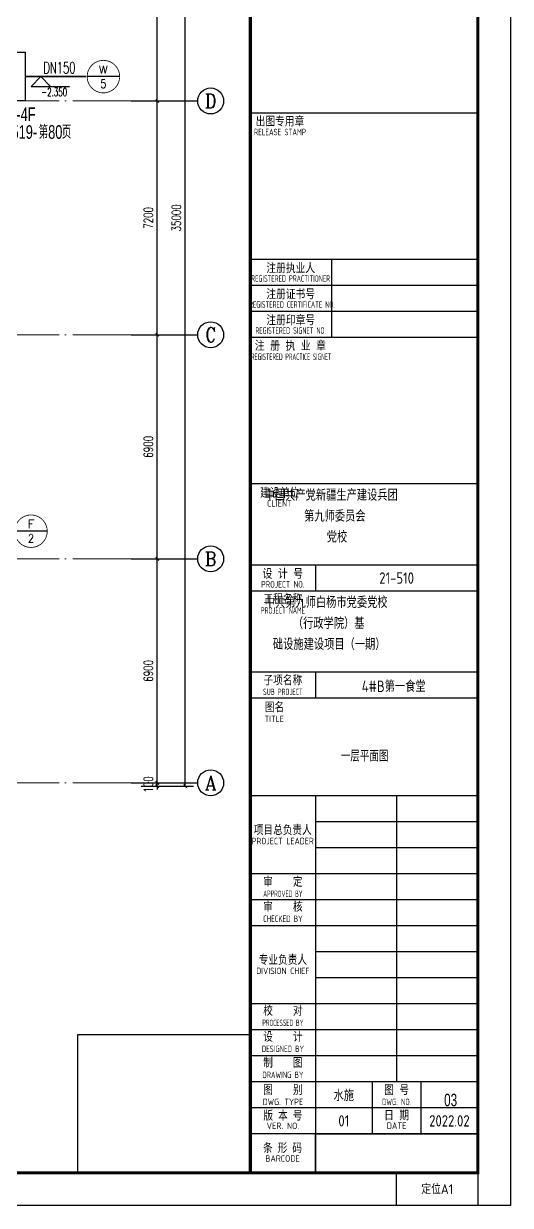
# Model space of a CAD drawing. Extents: x 1475400 to 1714963, y -629303 to -315532.
# Drawn here: x 1566456 to 1581447, y -413725 to -377330 of the extents above; entities that cross this region are included whole.
import ezdxf
from ezdxf.enums import TextEntityAlignment as Align

# ---------------------------------------------------------------- set-up
doc = ezdxf.new("R2010")
doc.units = 0
doc.header["$LTSCALE"] = 1000
doc.linetypes.add('DASH', pattern=[0.35, 0.25, -0.1])
doc.linetypes.add('DOTE', pattern=[2.42, 2, -0.2, 0.02, -0.2])
for name, color, linetype in [('A-ANNO-DIMS', 3, 'Continuous'), ('AXIS', 3, 'Continuous'), ('AXIS_TEXT', 7, 'Continuous'), ('BTTK', 7, 'Continuous'), ('P-ANNO-LEVL', 3, 'Continuous'), ('P-ANNO-TXT', 211, 'Continuous'), ('P-DOMS-IDEN', 7, 'Continuous'), ('P-DOMS-PIPE', 2, 'DASH'), ('P-RAIN-IDEN', 171, 'Continuous'), ('P-WAST-IDEN', 21, 'Continuous'), ('PUB_DIM', 3, 'Continuous'), ('PUB_TITLE', 4, 'Continuous'), ('建筑底图', 7, 'Continuous')]:
    doc.layers.add(name, color=color, linetype=linetype)
doc.layers.add('DOTE', color=8, linetype='DOTE', lineweight=9)
doc.layers.add('条形码', color=7, linetype='Continuous', plot=False)
doc.layers.add('验收章', color=7, linetype='Continuous', plot=False)
doc.styles.add('_TCH_AXIS', font='COMPLEX', dxfattribs={"bigfont": 'GBCBIG'})
doc.styles.add('_TWT_CIRCLE', font='COMPLEX', dxfattribs={"width": 1.1, "height": 3, "bigfont": 'HZTXT'})
doc.styles.add('_TWT_DIM_ELE', font='SIMPLEX', dxfattribs={"width": 0.8, "height": 3.5, "bigfont": 'HZTXT'})
doc.styles.add('_TWT_PIPEDN', font='SIMPLEX', dxfattribs={"width": 0.8, "height": 2.5, "bigfont": 'HZTXT'})
doc.styles.add('_TWT_PIPETEXT', font='SIMPLEX', dxfattribs={"width": 0.8, "height": 2.5, "bigfont": 'HZTXT'})
doc.styles.add('A_DIM_T3', font='SIMPLEX', dxfattribs={"width": 0.7, "bigfont": 'HZ'})
doc.styles.add('COMPLEX', font='COMPLEX')
doc.styles.add('HZ(TK)', font='geniso.shx', dxfattribs={"width": 0.9, "bigfont": 'hztxt.shx'})
doc.styles.add('中西文等高字体', font='HZTXT_E.shx', dxfattribs={"width": 0.7, "bigfont": 'HZTXT.shx'})
doc.dimstyles.new('_TCH_ARCH&&100', dxfattribs={"dimtxt": 280, "dimasz": 100, "dimexe": 250, "dimexo": 300, "dimgap": 135, "dimtad": 1, "dimdec": 0, "dimzin": 0, "dimdsep": 46, "dimtxsty": 'A_DIM_T3', "dimblk": 'ARCHTICK', "dimcen": 0.09, "dimclrt": 7, "dimazin": 2, "dimtfac": 1, "dimtdec": 0, "dimtix": 1, "dimtmove": 2, "dimatfit": 3, "dimfxl": 150, "dimtolj": 1, "dimtzin": 0, "dimarcsym": 0})

# ---------------------------------------------------------------- blocks, each defined once
blk = doc.blocks.new('_ArchTick')
at = {"color": 0, "linetype": 'ByBlock', "const_width": 0.4}
blk.add_lwpolyline([(-0.5, -0.5), (0.5, 0.5)], dxfattribs=at)
blk = doc.blocks.new('*D307')
at = {"layer": 'A-ANNO-DIMS', "color": 0, "lineweight": -2, "transparency": 16777216}
for p, q in [((908977, -318515), (908977, -318415)), ((908477, -318515), (909227, -318515)), ((908477, -318615), (909227, -318615)), ((908977, -318615), (908977, -318515)), ((908977, -318615), (908977, -318715))]:
    blk.add_line(p, q, dxfattribs=at)
at = {"layer": 'Defpoints', "color": 0, "transparency": 16777216}
for p in [(908177, -318515), (908177, -318615), (908977, -318515)]:
    blk.add_point(p, dxfattribs=at)
at = {"layer": 'A-ANNO-DIMS', "color": 0, "lineweight": -2, "transparency": 16777216, "xscale": 100, "yscale": 100, "zscale": 100}
for p, rotation in [((908977, -318515), 270), ((908977, -318615), 90)]:
    blk.add_blockref('_ArchTick', p, dxfattribs=dict(at, rotation=rotation))
at = {"layer": 'A-ANNO-DIMS', "color": 7, "transparency": 16777216, "insert": (908702, -318565), "char_height": 280, "attachment_point": 5, "rotation": 90, "style": 'A_DIM_T3'}
blk.add_mtext('\\A1;100', dxfattribs=at)
blk = doc.blocks.new('*D308')
at = {"layer": 'A-ANNO-DIMS', "color": 0, "lineweight": -2, "transparency": 16777216}
for p, q in [((908477, -311615), (909227, -311615)), ((908977, -318515), (908977, -311615)), ((908477, -318515), (909227, -318515))]:
    blk.add_line(p, q, dxfattribs=at)
at = {"layer": 'Defpoints', "color": 0, "transparency": 16777216}
for p in [(908177, -311615), (908977, -311615), (908177, -318515)]:
    blk.add_point(p, dxfattribs=at)
at = {"layer": 'A-ANNO-DIMS', "color": 0, "lineweight": -2, "transparency": 16777216, "xscale": 100, "yscale": 100, "zscale": 100}
for p, rotation in [((908977, -311615), 90), ((908977, -318515), 270)]:
    blk.add_blockref('_ArchTick', p, dxfattribs=dict(at, rotation=rotation))
at = {"layer": 'A-ANNO-DIMS', "color": 7, "transparency": 16777216, "insert": (908702, -315065), "char_height": 280, "attachment_point": 5, "rotation": 90, "style": 'A_DIM_T3'}
blk.add_mtext('\\A1;6900', dxfattribs=at)
blk = doc.blocks.new('*D309')
at = {"layer": 'A-ANNO-DIMS', "color": 0, "lineweight": -2, "transparency": 16777216}
for p, q in [((908477, -304715), (909227, -304715)), ((908977, -311615), (908977, -304715)), ((908477, -311615), (909227, -311615))]:
    blk.add_line(p, q, dxfattribs=at)
at = {"layer": 'Defpoints', "color": 0, "transparency": 16777216}
for p in [(908177, -304715), (908977, -304715), (908177, -311615)]:
    blk.add_point(p, dxfattribs=at)
at = {"layer": 'A-ANNO-DIMS', "color": 0, "lineweight": -2, "transparency": 16777216, "xscale": 100, "yscale": 100, "zscale": 100}
for p, rotation in [((908977, -304715), 90), ((908977, -311615), 270)]:
    blk.add_blockref('_ArchTick', p, dxfattribs=dict(at, rotation=rotation))
at = {"layer": 'A-ANNO-DIMS', "color": 7, "transparency": 16777216, "insert": (908702, -308165), "char_height": 280, "attachment_point": 5, "rotation": 90, "style": 'A_DIM_T3'}
blk.add_mtext('\\A1;6900', dxfattribs=at)
blk = doc.blocks.new('*D310')
at = {"layer": 'A-ANNO-DIMS', "color": 0, "lineweight": -2, "transparency": 16777216}
for p, q in [((908477, -297515), (909227, -297515)), ((908977, -304715), (908977, -297515)), ((908477, -304715), (909227, -304715))]:
    blk.add_line(p, q, dxfattribs=at)
at = {"layer": 'Defpoints', "color": 0, "transparency": 16777216}
for p in [(908177, -297515), (908977, -297515), (908177, -304715)]:
    blk.add_point(p, dxfattribs=at)
at = {"layer": 'A-ANNO-DIMS', "color": 0, "lineweight": -2, "transparency": 16777216, "xscale": 100, "yscale": 100, "zscale": 100}
for p, rotation in [((908977, -297515), 90), ((908977, -304715), 270)]:
    blk.add_blockref('_ArchTick', p, dxfattribs=dict(at, rotation=rotation))
at = {"layer": 'A-ANNO-DIMS', "color": 7, "transparency": 16777216, "insert": (908702, -301115), "char_height": 280, "attachment_point": 5, "rotation": 90, "style": 'A_DIM_T3'}
blk.add_mtext('\\A1;7200', dxfattribs=at)
blk = doc.blocks.new('*D311')
at = {"layer": 'A-ANNO-DIMS', "color": 0, "lineweight": -2, "transparency": 16777216}
for p, q in [((908477, -290615), (909227, -290615)), ((908977, -297515), (908977, -290615)), ((908477, -297515), (909227, -297515))]:
    blk.add_line(p, q, dxfattribs=at)
at = {"layer": 'Defpoints', "color": 0, "transparency": 16777216}
for p in [(908177, -290615), (908977, -290615), (908177, -297515)]:
    blk.add_point(p, dxfattribs=at)
at = {"layer": 'A-ANNO-DIMS', "color": 0, "lineweight": -2, "transparency": 16777216, "xscale": 100, "yscale": 100, "zscale": 100}
for p, rotation in [((908977, -290615), 90), ((908977, -297515), 270)]:
    blk.add_blockref('_ArchTick', p, dxfattribs=dict(at, rotation=rotation))
at = {"layer": 'A-ANNO-DIMS', "color": 7, "transparency": 16777216, "insert": (908702, -294065), "char_height": 280, "attachment_point": 5, "rotation": 90, "style": 'A_DIM_T3'}
blk.add_mtext('\\A1;6900', dxfattribs=at)
blk = doc.blocks.new('*D314')
at = {"layer": 'Defpoints', "color": 0, "transparency": 16777216}
for p in [(908177, -283615), (909838, -283615), (908177, -318615)]:
    blk.add_point(p, dxfattribs=at)
at = {"layer": 'PUB_DIM', "color": 0, "lineweight": -2, "transparency": 16777216}
for p, q in [((908477, -283615), (910088, -283615)), ((909838, -318615), (909838, -283615)), ((908477, -318615), (910088, -318615))]:
    blk.add_line(p, q, dxfattribs=at)
at = {"layer": 'PUB_DIM', "color": 0, "lineweight": -2, "transparency": 16777216, "xscale": 100, "yscale": 100, "zscale": 100}
for p, rotation in [((909838, -283615), 90), ((909838, -318615), 270)]:
    blk.add_blockref('_ArchTick', p, dxfattribs=dict(at, rotation=rotation))
at = {"layer": 'PUB_DIM', "color": 7, "transparency": 16777216, "insert": (909563, -301115), "char_height": 280, "attachment_point": 5, "rotation": 90, "style": 'A_DIM_T3'}
blk.add_mtext('\\A1;35000', dxfattribs=at)
blk = doc.blocks.new('_AXISO')
blk.add_circle((0, 0), 0.5)
at = {"layer": 'AXIS_TEXT', "style": 'COMPLEX', "width": 1.041667}
blk.add_attdef('A', text='', height=0.56, dxfattribs=at).set_placement((-0.25, -0.28), (0.25, -0.28), align=Align.FIT)
blk = doc.blocks.new('cvfbxcgb')
for p, q in [((-1360307, -481145), (-1360307, -479645)), ((-1360307, -479645), (-1357807, -479645)), ((-1359057, -479645), (-1359057, -481145)), ((-1357807, -479645), (-1357807, -481145)), ((-1357807, -481145), (-1360307, -481145))]:
    blk.add_line(p, q)
blk = doc.blocks.new('vhtemplate_2019年新竖式图框_A1')
at = {"layer": 'BTTK'}
for p, q in [((831, 336), (761, 336)), ((831, 291), (761, 291)), ((786, 291), (786, 267)), ((831, 283), (761, 283)), ((831, 275), (761, 275)), ((831, 275), (761, 275)), ((786, 275), (786, 267)), ((831, 267), (761, 267)), ((831, 222), (761, 222)), ((831, 197), (761, 197)), ((781, 197), (781, 189)), ((831, 189), (761, 189)), ((831, 164), (761, 164)), ((781, 164), (781, 156)), ((831, 156), (761, 156)), ((831, 126), (761, 126)), ((781, 126), (781, 10)), ((806, 126), (806, 38)), ((831, 118), (781, 118)), ((831, 110), (781, 110)), ((831, 102), (761, 102)), ((831, 94), (761, 94)), ((831, 86), (761, 86)), ((831, 78), (781, 78)), ((831, 70), (781, 70)), ((831, 62), (761, 62)), ((831, 54), (761, 54)), ((831, 46), (761, 46)), ((831, 38), (761, 38)), ((798.5, 38), (798.5, 22)), ((813.5, 38), (813.5, 22)), ((831, 30), (761, 30)), ((831, 22), (761, 22))]:
    blk.add_line(p, q, dxfattribs=at)
at = {"layer": 'PUB_TITLE', "color": 7}
blk.add_lwpolyline([(0, 594), (841, 594), (841, 0), (0, 0)], close=True, dxfattribs=at)
at = {"layer": 'PUB_TITLE', "const_width": 1}
blk.add_lwpolyline([(25, 10), (831, 10), (831, 584), (25, 584)], close=True, dxfattribs=at)
blk.add_lwpolyline([(761, 10), (761, 584)], dxfattribs=at)
at = {"layer": '条形码'}
blk.add_lwpolyline([(781, 22), (831, 22), (831, 10), (781, 10)], close=True, dxfattribs=at)
at = {"layer": '验收章'}
for points in [[(761, 10), (707.93, 10), (707.93, 52.53), (761, 52.53)], [(806, 10), (831, 10), (831, 0), (806, 0)]]:
    blk.add_lwpolyline(points, close=True, dxfattribs=at)
at = {"layer": 'BTTK', "style": 'HZ(TK)'}
for s, height, width, p in [('出图专用章', 3, 0.95, (770.12, 333.45)), ('RELEASE STAMP', 2, 0.7, (770.13, 330.24)), ('REGISTERED PRACTITIONER', 2, 0.65, (773.39, 285.16)), ('REGISTERED CERTIFICATE NO.', 2, 0.65, (773.78, 277.16)), ('REGISTERED SIGNET NO.', 2, 0.65, (773.39, 269.16)), ('REGISTERED PRACTICE SIGNET', 2, 0.59, (773.56, 261.09)), ('建设单位', 3, 0.8, (770.01, 219.17)), ('PROJECT NO.', 2, 0.75, (771, 191.07)), ('PROJECT NAME', 2, 0.65, (771, 183.03)), ('子项名称', 3, 0.9, (771, 161.52)), ('SUB PROJECT', 2, 0.65, (771, 158.01)), ('项目总负责人', 3, 0.9, (770.96, 115.45)), ('PROJECT LEADER', 2, 0.8, (770.96, 112.09)), ('审    定', 3, 0.9, (771.02, 99.52)), ('APPROVED BY', 2, 0.6, (771.02, 95.87)), ('审    核', 3, 0.9, (771.02, 91.83)), ('CHECKED BY', 2, 0.7, (771.02, 88.18)), ('专业负责人', 3, 0.9, (771, 75.48)), ('DIVISION CHIEF', 2, 0.8, (771, 72.15)), ('校    对', 3, 0.9, (771.02, 59.83)), ('PROCESSED BY', 2, 0.6, (771.02, 56.17)), ('设    计', 3, 0.9, (771.02, 51.83)), ('DESIGNED BY', 2, 0.7, (771.02, 48.17)), ('制    图', 3, 0.9, (771.02, 43.83)), ('DRAWING BY', 2, 0.7, (771.02, 40.17)), ('图    别', 3, 0.9, (771.02, 35.5)), ('DWG. TYPE', 2, 0.8, (771.02, 31.84)), ('DWG. NO.', 2, 0.7, (806, 31.84)), ('版 本 号', 3, 0.9, (771.02, 27.57)), ('条 形 码', 3, 0.9, (770.9, 17.6)), ('BARCODE', 2, 0.95, (770.9, 14.42))]:
    blk.add_text(s, height=height, dxfattribs=dict(at, width=width)).set_placement(p, align=Align.MIDDLE_CENTER)
for s, height, p in [('注册执业人', 3, (773.42, 288.31)), ('注册证书号', 3, (773.42, 280.31)), ('注册印章号', 3, (773.42, 272.31)), ('注 册 执 业 章', 3, (773.32, 264.45)), ('CLIENT', 2, (769.95, 215.99)), ('设 计 号', 3, (771, 194.28)), ('工程名称', 3, (771, 186.52)), ('图 号', 3, (806, 35.46)), ('日 期', 3, (806, 27.67)), ('VER. NO.', 2, (771, 24.48)), ('DATE', 2, (806, 24.52))]:
    blk.add_text(s, height=height, dxfattribs=at).set_placement(p, align=Align.MIDDLE_CENTER)
for s, height, width, p in [('图名', 3, 0.9, (765.46, 153.22)), ('TITLE', 2, 0.8, (765.4, 149.68))]:
    blk.add_text(s, height=height, dxfattribs=dict(at, width=width)).set_placement(p, align=Align.MIDDLE_LEFT)
at = {"layer": 'BTTK', "color": 4, "style": 'HZ(TK)', "width": 0.9}
for tag, p in [('合作单位_001', (795.83, 509.44)), ('建设单位_001', (795.85, 207.44)), ('工程名称_001', (795.62, 174.44)), ('子项名称_001', (805.71, 157.94)), ('图纸名称_001', (795.45, 138.94))]:
    blk.add_attdef(tag, p, '', height=3.5, dxfattribs=at)
for tag, p in [('注册证书号', (808.5, 279)), ('注册印章号', (808.5, 271)), ('设计号', (806, 193)), ('图别', (789.75, 34)), ('图号', (822.25, 34)), ('版本号', (789.75, 26)), ('日期', (822.25, 26))]:
    blk.add_attdef(tag, text='', height=3.5, dxfattribs=at).set_placement(p, align=Align.MIDDLE)
at = {"layer": '验收章', "style": 'HZ(TK)'}
blk.add_text('定位A1', height=3, dxfattribs=at).set_placement((818.5, 5), align=Align.MIDDLE_CENTER)
blk = doc.blocks.new('sadsdfc')
at = {"layer": 'AXIS'}
for p, q in [((908177.1, -297514.6), (910221.5, -297514.6)), ((908177.1, -304714.6), (910221.5, -304714.6)), ((908177.1, -311614.6), (910221.5, -311614.6)), ((908177.1, -318514.6), (910221.5, -318514.6))]:
    blk.add_line(p, q, dxfattribs=at)
at = {"layer": 'DOTE'}
for p, q in [((857973.7, -297514.6), (908177.1, -297514.6)), ((857973.7, -304714.6), (908177.1, -304714.6)), ((857973.7, -311614.6), (908177.1, -311614.6)), ((857973.7, -318514.6), (908177.1, -318514.6))]:
    blk.add_line(p, q, dxfattribs=at)
at = {"layer": 'AXIS'}
ref = blk.add_blockref('_AXISO', (910621.5, -297514.6), dxfattribs=dict(at, xscale=800, yscale=800, zscale=800))
ref.add_attrib('A', 'D', dxfattribs={"layer": 'AXIS_TEXT', "height": 435.3, "style": '_TCH_AXIS'}).set_placement((910445.3, -297732.2), (910797.7, -297732.2), align=Align.FIT)
ref = blk.add_blockref('_AXISO', (910621.5, -304714.6), dxfattribs=dict(at, xscale=800, yscale=800, zscale=800))
ref.add_attrib('A', 'C', dxfattribs={"layer": 'AXIS_TEXT', "height": 455.7, "style": '_TCH_AXIS'}).set_placement((910458.8, -304942.4), (910784.3, -304942.4), align=Align.FIT)
ref = blk.add_blockref('_AXISO', (910621.5, -311614.6), dxfattribs=dict(at, xscale=800, yscale=800, zscale=800))
ref.add_attrib('A', 'B', dxfattribs={"layer": 'AXIS_TEXT', "height": 435.3, "style": '_TCH_AXIS'}).set_placement((910445.3, -311832.2), (910797.7, -311832.2), align=Align.FIT)
ref = blk.add_blockref('_AXISO', (910621.5, -318514.6), dxfattribs=dict(at, xscale=800, yscale=800, zscale=800))
ref.add_attrib('A', 'A', dxfattribs={"layer": 'AXIS_TEXT', "height": 425.2, "style": '_TCH_AXIS'}).set_placement((910439.3, -318727.2), (910803.7, -318727.2), align=Align.FIT)
at = {"layer": 'A-ANNO-DIMS'}
for p1, p2, picture, middle in [((908177.1, -297514.6), (908177.1, -290614.6), '*D311', (908702.1, -294064.6)), ((908177.1, -304714.6), (908177.1, -297514.6), '*D310', (908702.1, -301114.6)), ((908177.1, -311614.6), (908177.1, -304714.6), '*D309', (908702.1, -308164.6)), ((908177.1, -318514.6), (908177.1, -311614.6), '*D308', (908702.1, -315064.6)), ((908177.1, -318614.6), (908177.1, -318514.6), '*D307', (908702.1, -318564.6))]:
    dim = blk.add_aligned_dim(p1=p1, p2=p2, distance=-800, dimstyle='_TCH_ARCH&&100', dxfattribs=at)
    dim.commit()
    dim.dimension.update_dxf_attribs({"geometry": picture, "text_midpoint": middle})
at = {"layer": 'PUB_DIM'}
dim = blk.add_aligned_dim(p1=(908177.1, -318614.6), p2=(908177.1, -283614.6), distance=-1661, dimstyle='_TCH_ARCH&&100', dxfattribs=at)
dim.commit()
dim.dimension.update_dxf_attribs({"geometry": '*D314', "text_midpoint": (909563.2, -301114.6)})

msp = doc.modelspace()

# ---------------------------------------------------------------- linework, layer by layer
at = {"layer": 'P-ANNO-LEVL'}
for p, q in [((1566988.4, -378962.2), (1566688.4, -379262.2)), ((1566988.4, -378962.2), (1567288.4, -379262.2)), ((1566688.4, -379262.2), (1567869.7, -379262.2))]:
    msp.add_line(p, q, dxfattribs=at)
at = {"layer": 'P-DOMS-IDEN'}
msp.add_line((1569413.1, -378962.2), (1568413.1, -378962.2), dxfattribs=at)
at = {"layer": 'P-DOMS-IDEN', "const_width": 25}
msp.add_lwpolyline([(1569413.1, -378962.2, 1), (1568413.1, -378962.2, 1)], format="xyb", close=True, dxfattribs=at)
at = {"layer": 'P-DOMS-PIPE', "const_width": 50}
msp.add_lwpolyline([(1566506.9, -378962.2), (1568376, -378962.2)], dxfattribs=at)
at = {"layer": 'P-WAST-IDEN'}
msp.add_line((1567183, -392962.2), (1566183, -392962.2), dxfattribs=at)
at = {"layer": 'P-WAST-IDEN', "const_width": 25}
msp.add_lwpolyline([(1567183, -392962.2, 1), (1566183, -392962.2, 1)], format="xyb", close=True, dxfattribs=at)

# ---------------------------------------------------------------- block references
ref = msp.add_blockref('vhtemplate_2019年新竖式图框_A1', (1497262.7, -413725), dxfattribs=dict(xscale=100.1, yscale=100.1, zscale=100.1))
ref.add_attrib('建设单位_001', '中国共产党新疆生产建设兵团', (1573880.6, -392024.2), dxfattribs={"layer": 'BTTK', "color": 4, "height": 350.35, "style": 'HZ(TK)', "width": 0.9})
ref.add_attrib('工程名称_001', '中共第九师白杨市党委党校', (1573881.9, -395325.9), dxfattribs={"layer": 'BTTK', "color": 4, "height": 350.35, "style": 'HZ(TK)', "width": 0.9})
ref.add_attrib('子项名称_001', '4#B第一食堂', (1576868.7, -397915), dxfattribs={"layer": 'BTTK', "color": 4, "height": 350.35, "style": 'HZ(TK)', "width": 0.9})
ref.add_attrib('设计号', '21-510', dxfattribs={"layer": 'BTTK', "color": 4, "height": 350.35, "style": 'HZ(TK)', "width": 0.9}).set_placement((1577943.3, -394405.7), align=Align.MIDDLE)
ref.add_attrib('图别', '水施', dxfattribs={"layer": 'BTTK', "color": 4, "height": 350.35, "style": 'HZ(TK)', "width": 0.9}).set_placement((1576316.7, -410321.6), align=Align.MIDDLE)
ref.add_attrib('版本号', '01', dxfattribs={"layer": 'BTTK', "color": 4, "height": 350.35, "style": 'HZ(TK)', "width": 0.9}).set_placement((1576316.7, -411122.4), align=Align.MIDDLE)
ref.add_attrib('日期', '2022.02', dxfattribs={"layer": 'BTTK', "color": 4, "height": 350.35, "style": 'HZ(TK)', "width": 0.9}).set_placement((1579570, -411122.4), align=Align.MIDDLE)
ref.add_attrib('建设单位_002', '第九师委员会', (1575095.2, -392669.7), dxfattribs={"layer": 'BTTK', "color": 4, "height": 350.35, "style": 'HZ(TK)', "width": 0.9})
ref.add_attrib('建设单位_003', '党校', (1575791.5, -393312), dxfattribs={"layer": 'BTTK', "color": 4, "height": 350.35, "style": 'HZ(TK)', "width": 0.9})
ref.add_attrib('工程名称_002', '（行政学院）基', (1574749, -395971.4), dxfattribs={"layer": 'BTTK', "color": 4, "height": 350.35, "style": 'HZ(TK)', "width": 0.9})
ref.add_attrib('工程名称_003', '础设施建设项目（一期）', (1574132.9, -396617), dxfattribs={"layer": 'BTTK', "color": 4, "height": 350.35, "style": 'HZ(TK)', "width": 0.9})
at = {"layer": 'P-RAIN-IDEN'}
msp.add_blockref('cvfbxcgb', (2924314.1, 101432.6, 3000), dxfattribs=at)
at = {"layer": '建筑底图'}
msp.add_blockref('sadsdfc', (661595.2, -82197.6), dxfattribs=at)

# ---------------------------------------------------------------- texts
at = {"layer": 'P-ANNO-LEVL', "color": 7, "style": '_TWT_DIM_ELE', "width": 0.64}
msp.add_text('-2.350', height=250, dxfattribs=at).set_placement((1567001.6, -379562.2))
at = {"layer": 'P-ANNO-TXT', "color": 1}
for s, height, style, width, p in [('GG-4F', 420, '中西文等高字体', 0.7, (1565622.8, -380332.8, 3000)), ('04S519-', 420, '中西文等高字体', 0.7, (1565385, -380877.6, 3000)), ('第', 420, '中西文等高字体', 0.7, (1566918, -380877.6, 3000)), ('80', 420, '中西文等高字体', 0.7, (1567212, -380877.6, 3000)), ('页', 420, '中西文等高字体', 0.7, (1567632, -380877.6, 3000)), ('一层平面图', 350, '_TWT_PIPETEXT', 0.8, (1576225.1, -400055.7)), ('03', 385, '中西文等高字体', 0.7, (1579406.8, -410671.6))]:
    msp.add_text(s, height=height, dxfattribs=dict(at, style=style, width=width)).set_placement(p)
at = {"layer": 'P-DOMS-IDEN', "style": '_TWT_PIPEDN', "width": 0.64}
msp.add_text('DN150', height=350, dxfattribs=at).set_placement((1567064.9, -378865.6))
at = {"layer": 'P-DOMS-IDEN', "color": 7, "style": '_TWT_CIRCLE'}
for s, height, p, p2 in [('W', 241.6, (1568773.9, -378866.8), (1569052.3, -378866.8)), ('5', 258.7, (1568818.2, -379313.8), (1569007.9, -379313.8))]:
    msp.add_text(s, height=height, dxfattribs=at).set_placement(p, p2, align=Align.FIT)
at = {"layer": 'P-WAST-IDEN', "color": 7, "style": '_TWT_CIRCLE'}
for s, height, p, p2 in [('F', 254.9, (1566576.2, -392868.8), (1566789.8, -392868.8)), ('2', 258.7, (1566588.1, -393313.8), (1566777.8, -393313.8))]:
    msp.add_text(s, height=height, dxfattribs=at).set_placement(p, p2, align=Align.FIT)

doc.saveas('drawing.dxf')
